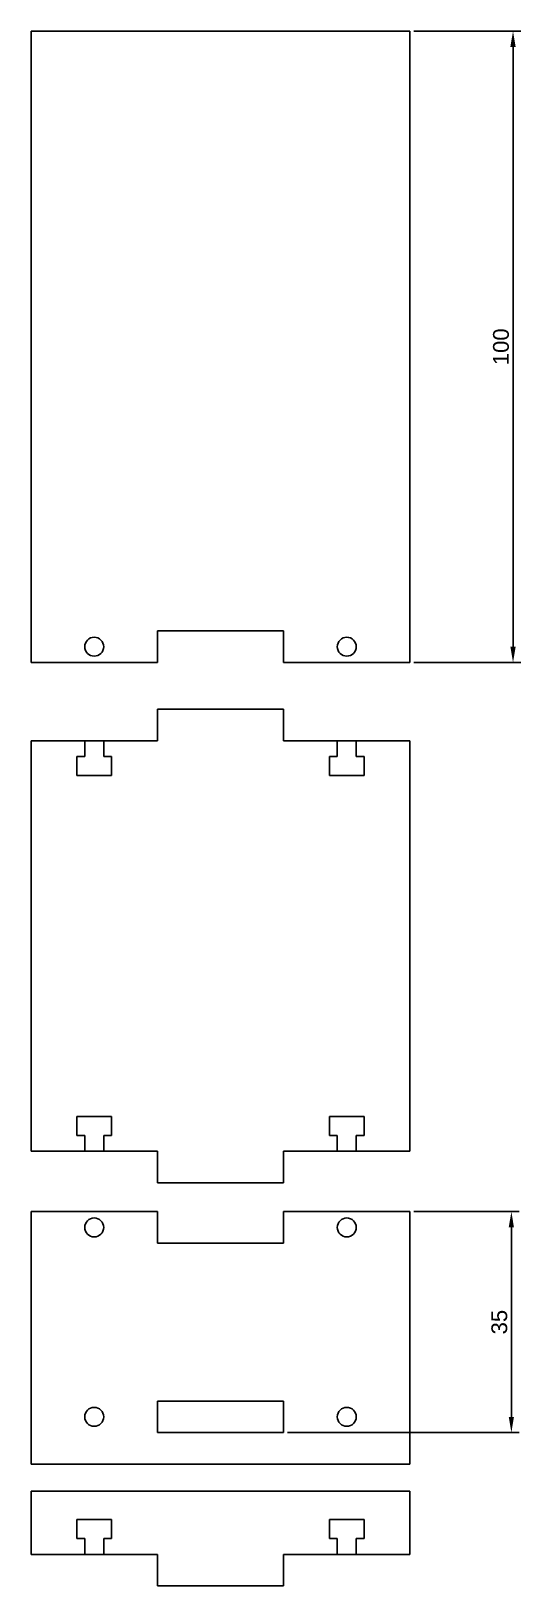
# Model space of a CAD drawing. Header units: millimetres. Extents: x 123 to 200, y 109 to 355.
import ezdxf

# ---------------------------------------------------------------- set-up
doc = ezdxf.new("R2010")
doc.units = ezdxf.units.MM
doc.styles.get("Standard").update_dxf_attribs({"font": 'arial.ttf'})
doc.dimstyles.new('ISO-25', dxfattribs={"dimtxt": 2.5, "dimasz": 2.5, "dimexe": 1.25, "dimexo": 0.625, "dimtad": 1, "dimtxsty": 'Standard', "dimcen": 2.5, "dimadec": 0, "dimazin": 0, "dimtfac": 1, "dimtmove": 0, "dimatfit": 3, "dimfxl": 1, "dimarcsym": 0})

# ---------------------------------------------------------------- blocks, each defined once
blk = doc.blocks.new('*D2')
at = {"color": 0, "lineweight": -2, "transparency": 16777216}
for p, q in [((183.13, 355.15), (200.09, 355.15)), ((198.84, 352.65), (198.84, 257.65)), ((183.13, 255.15), (200.09, 255.15))]:
    blk.add_line(p, q, dxfattribs=at)
at = {"color": 0, "transparency": 16777216}
for points in [[(198.42, 352.65), (199.26, 352.65), (198.84, 355.15)], [(198.42, 257.65), (199.26, 257.65), (198.84, 255.15)]]:
    blk.add_solid(points, dxfattribs=at)
at = {"layer": 'Defpoints', "color": 0, "transparency": 16777216}
for p in [(182.5, 355.15), (182.5, 255.15), (198.84, 255.15)]:
    blk.add_point(p, dxfattribs=at)
at = {"color": 0, "transparency": 16777216, "insert": (196.94, 305.15), "char_height": 2.5, "attachment_point": 5, "rotation": 90}
blk.add_mtext('100', dxfattribs=at)
blk = doc.blocks.new('*D3')
at = {"color": 0, "lineweight": -2, "transparency": 16777216}
for p, q in [((183.13, 168.18), (199.83, 168.18)), ((198.58, 135.68), (198.58, 165.68)), ((163.13, 133.18), (199.83, 133.18))]:
    blk.add_line(p, q, dxfattribs=at)
at = {"color": 0, "transparency": 16777216}
for points in [[(198.16, 165.68), (198.99, 165.68), (198.58, 168.18)], [(198.16, 135.68), (198.99, 135.68), (198.58, 133.18)]]:
    blk.add_solid(points, dxfattribs=at)
at = {"layer": 'Defpoints', "color": 0, "transparency": 16777216}
for p in [(182.5, 168.18), (198.58, 168.18), (162.5, 133.18)]:
    blk.add_point(p, dxfattribs=at)
at = {"color": 0, "transparency": 16777216, "insert": (196.68, 150.68), "char_height": 2.5, "attachment_point": 5, "rotation": 90}
blk.add_mtext('35', dxfattribs=at)

msp = doc.modelspace()

# ---------------------------------------------------------------- linework, layer by layer
for p, q in [((122.502, 255.15), (122.502, 355.15)), ((122.502, 355.15), (182.502, 355.15)), ((182.502, 355.15), (182.502, 255.15)), ((152.502, 260.15), (142.502, 260.15)), ((142.502, 255.15), (142.502, 260.15)), ((152.502, 260.15), (162.502, 260.15)), ((162.502, 255.15), (162.502, 260.15)), ((142.502, 255.15), (122.502, 255.15)), ((182.502, 255.15), (162.502, 255.15)), ((152.502, 247.752), (142.502, 247.752)), ((142.502, 247.752), (142.502, 242.752)), ((152.502, 247.752), (162.502, 247.752)), ((162.502, 247.752), (162.502, 242.752)), ((122.502, 242.752), (122.502, 177.752)), ((122.502, 242.752), (142.502, 242.752)), ((131.002, 240.252), (131.002, 242.752)), ((134.002, 240.252), (134.002, 242.752)), ((162.502, 242.752), (182.502, 242.752)), ((171.002, 240.252), (171.002, 242.752)), ((174.002, 240.252), (174.002, 242.752)), ((182.502, 177.752), (182.502, 242.752)), ((129.752, 237.252), (129.752, 240.252)), ((129.752, 240.252), (131.002, 240.252)), ((135.252, 240.252), (134.002, 240.252)), ((135.252, 237.252), (135.252, 240.252)), ((169.752, 237.252), (169.752, 240.252)), ((169.752, 240.252), (171.002, 240.252)), ((175.252, 240.252), (174.002, 240.252)), ((175.252, 237.252), (175.252, 240.252)), ((132.502, 237.252), (129.752, 237.252)), ((132.502, 237.252), (135.252, 237.252)), ((172.502, 237.252), (169.752, 237.252)), ((172.502, 237.252), (175.252, 237.252)), ((135.252, 183.252), (129.752, 183.252)), ((129.752, 183.252), (129.752, 180.252)), ((135.252, 183.252), (135.252, 180.252)), ((175.252, 183.252), (169.752, 183.252)), ((169.752, 183.252), (169.752, 180.252)), ((175.252, 183.252), (175.252, 180.252)), ((129.752, 180.252), (131.002, 180.252)), ((131.002, 180.252), (131.002, 177.752)), ((135.252, 180.252), (134.002, 180.252)), ((134.002, 180.252), (134.002, 177.752)), ((169.752, 180.252), (171.002, 180.252)), ((171.002, 180.252), (171.002, 177.752)), ((175.252, 180.252), (174.002, 180.252)), ((174.002, 180.252), (174.002, 177.752)), ((142.502, 177.752), (122.502, 177.752)), ((142.502, 172.752), (142.502, 177.752)), ((182.502, 177.752), (162.502, 177.752)), ((162.502, 177.752), (162.502, 172.752)), ((142.502, 172.752), (162.502, 172.752)), ((142.502, 168.18), (122.502, 168.18)), ((122.502, 168.18), (122.502, 128.18)), ((142.502, 163.18), (142.502, 168.18)), ((182.502, 168.18), (162.502, 168.18)), ((162.502, 168.18), (162.502, 163.18)), ((182.502, 128.18), (182.502, 168.18)), ((142.502, 163.18), (162.502, 163.18)), ((162.502, 138.18), (142.502, 138.18)), ((142.502, 138.18), (142.502, 133.18)), ((162.502, 138.18), (162.502, 133.18)), ((162.502, 133.18), (142.502, 133.18)), ((122.502, 128.18), (182.502, 128.18)), ((122.502, 113.903), (122.502, 123.903)), ((122.502, 123.903), (182.502, 123.903)), ((182.502, 123.903), (182.502, 113.903)), ((135.252, 119.403), (129.752, 119.403)), ((129.752, 119.403), (129.752, 116.403)), ((135.252, 119.403), (135.252, 116.403)), ((175.252, 119.403), (169.752, 119.403)), ((169.752, 119.403), (169.752, 116.403)), ((175.252, 119.403), (175.252, 116.403)), ((129.752, 116.403), (131.002, 116.403)), ((131.002, 116.403), (131.002, 113.903)), ((135.252, 116.403), (134.002, 116.403)), ((134.002, 116.403), (134.002, 113.903)), ((169.752, 116.403), (171.002, 116.403)), ((171.002, 116.403), (171.002, 113.903)), ((175.252, 116.403), (174.002, 116.403)), ((174.002, 116.403), (174.002, 113.903)), ((142.502, 113.903), (122.502, 113.903)), ((142.502, 108.903), (142.502, 113.903)), ((162.502, 113.903), (162.502, 108.903)), ((162.502, 113.903), (182.502, 113.903)), ((142.502, 108.903), (162.502, 108.903))]:
    msp.add_line(p, q)
for centre in [(132.502, 257.65), (172.502, 257.65), (132.502, 165.68), (172.502, 165.68), (132.502, 135.68), (172.502, 135.68)]:
    msp.add_circle(centre, 1.5)

# ---------------------------------------------------------------- dimensions: what is measured, and where the dimension line sits
for base, p1, p2, picture, middle in [((198.839, 255.15), (182.502, 355.15), (182.502, 255.15), '*D2', (196.938, 305.15)), ((198.578, 168.18), (162.502, 133.18), (182.502, 168.18), '*D3', (196.676, 150.68))]:
    dim = msp.add_linear_dim(base=base, p1=p1, p2=p2, angle=90, dimstyle='ISO-25')
    dim.commit()
    dim.dimension.update_dxf_attribs({"geometry": picture, "text_midpoint": middle})

doc.saveas('drawing.dxf')
